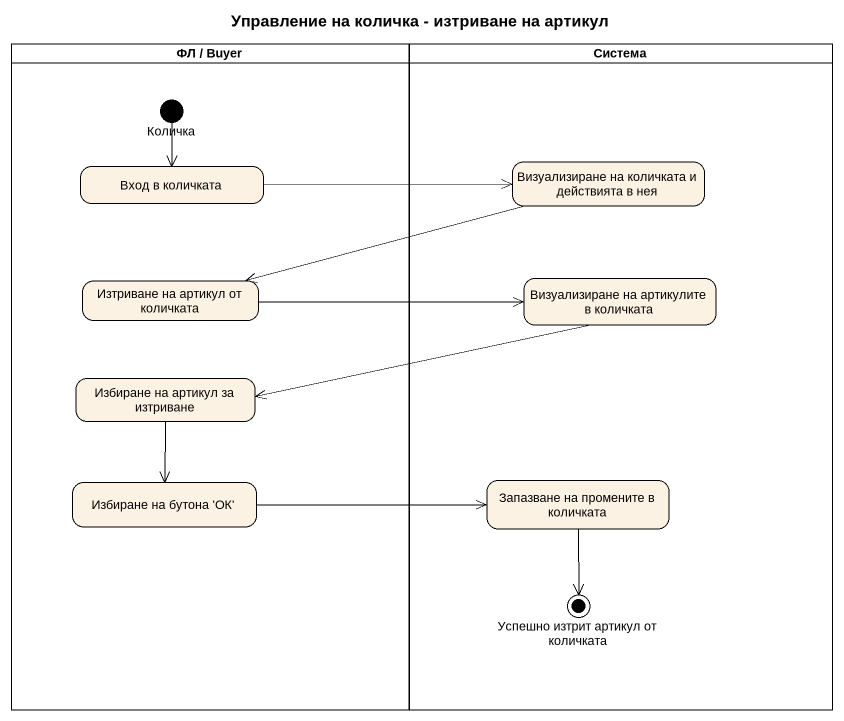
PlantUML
@startuml
title Управление на количка - изтриване на артикул
hide empty description
state "ФЛ / Buyer" as ФЛ_Buyer <<partition>> {
  state Количка <<start>>
  state "Вход в количката" as Вход_в_количката
  state "Изтриване на артикул от количката" as Изтриване_на_артикул_от
  state "Избиране на артикул за изтриване" as Избиране_на_артикул_за
  state "Избиране на бутона 'ОК'" as Избиране_на_бутона_ОК
}
state Система <<partition>> {
  state "Визуализиране на количката и действията в нея" as Визуализиране_на_количката
  state "Визуализиране на артикулите в количката" as Визуализиране_на_артикулите
  state "Запазване на промените в количката" as Запазване_на_промените_в
  state "Успешно изтрит артикул от количката" as Успешно_изтрит_артикул_от <<end>>
}
Количка --> Вход_в_количката
Вход_в_количката -right-> Визуализиране_на_количката
Визуализиране_на_количката -left-> Изтриване_на_артикул_от
Изтриване_на_артикул_от -right-> Визуализиране_на_артикулите
Визуализиране_на_артикулите -left-> Избиране_на_артикул_за
Избиране_на_артикул_за --> Избиране_на_бутона_ОК
Избиране_на_бутона_ОК -right-> Запазване_на_промените_в
Запазване_на_промените_в --> Успешно_изтрит_артикул_от
@enduml
